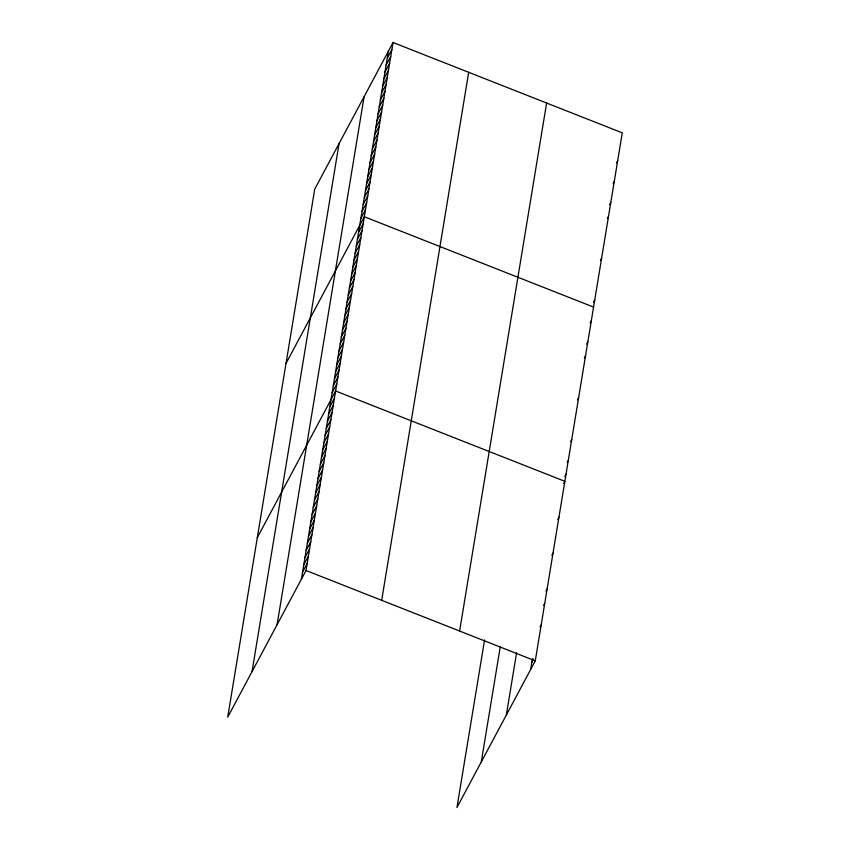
<?xml version="1.0" encoding="UTF-8"?>
<svg xmlns="http://www.w3.org/2000/svg" width="850" height="850" viewBox="0 0 850 850"><rect width="100%" height="100%" fill="white"/><g stroke="black" fill="none" stroke-linecap="round" stroke-linejoin="round"><path stroke-width="1.27" d="M252.046 671.628L339.054 143.607M277.1 624.707L364.098 96.688M301.41 579.169L388.418 51.149M393.04 42.5L314.734 189.146L227.726 717.156L306.032 570.509L393.04 42.5L622.274 132.844L535.266 660.854L456.96 807.5L484.574 639.944M381.682 600.323L468.679 72.314M459.616 631.04L546.624 103.031M481.281 761.961L500.214 647.062M506.334 715.041L516.587 652.811M530.644 669.503L532.419 658.739M387.271 58.119L391.892 49.47M386.123 65.089L390.745 56.44M384.976 72.059L389.587 63.41M383.817 79.029L388.439 70.38M382.67 85.999L387.292 77.35M381.522 92.969L386.144 84.32M380.375 99.939L384.997 91.29M379.228 106.909L383.849 98.26M378.08 113.879L382.702 105.23M376.933 120.849L381.554 112.2M375.785 127.819L380.407 119.17M374.638 134.789L379.259 126.14M373.49 141.759L378.112 133.11M372.342 148.729L376.954 140.08M371.184 155.699L375.806 147.05M370.037 162.669L374.659 154.02M368.889 169.639L373.511 160.99M367.742 176.609L372.364 167.96M366.594 183.579L371.216 174.93M365.447 190.549L370.069 181.9M364.299 197.519L368.921 188.87M363.152 204.489L367.774 195.84M362.004 211.459L366.626 202.81M360.857 218.429L365.479 209.769M286.025 363.396L364.321 216.739L593.555 307.084M358.551 232.369L363.173 223.709M357.404 239.339L362.026 230.679M356.256 246.309L360.878 237.649M355.109 253.279L359.731 244.619M353.961 260.249L358.583 251.589M352.814 267.219L357.436 258.559M351.666 274.189L356.288 265.529M350.519 281.159L355.141 272.499M349.371 288.129L353.993 279.469M348.224 295.099L352.835 286.439M347.076 302.069L351.688 293.409M345.918 309.039L350.54 300.379M344.771 316.009L349.392 307.349M343.623 322.979L348.245 314.319M342.476 329.949L347.098 321.289M341.328 336.919L345.95 328.259M340.181 343.889L344.803 335.229M339.033 350.859L343.655 342.199M337.886 357.829L342.507 349.169M336.738 364.799L341.36 356.139M335.591 371.758L340.202 363.109M334.443 378.728L339.054 370.079M333.285 385.698L337.907 377.049M332.138 392.668L336.759 384.019M257.306 537.636L335.612 390.989L564.846 481.323L563.688 483.491M329.811 406.821L334.433 398.172M328.621 414.003L333.243 405.354M327.441 421.186L332.063 412.526M326.262 428.368L330.884 419.709M325.072 435.551L329.694 426.891M323.892 442.733L328.514 434.074M322.713 449.905L327.335 441.256M321.523 457.087L326.145 448.439M320.344 464.27L324.966 455.621M319.164 471.453L323.776 462.793M317.974 478.635L322.596 469.976M316.795 485.817L321.417 477.158M315.605 493L320.227 484.341M314.426 500.172L319.047 491.523M313.246 507.354L317.868 498.706M312.056 514.537L316.678 505.888M310.877 521.719L315.499 513.06M309.697 528.902L314.319 520.242M308.507 536.084L313.129 527.425M307.328 543.267L311.95 534.608M306.149 550.439L310.76 541.79M304.959 557.621L309.581 548.972M303.779 564.804L308.401 556.155M302.589 571.986L307.211 563.327M616.526 162.881L617.674 160.714M613.073 183.791L614.231 181.624M609.631 204.701L610.789 202.534M607.336 218.641L608.494 216.474M600.44 260.461L601.598 258.294M593.555 302.281L594.713 300.114M590.112 323.191L591.26 321.024M586.659 344.101L587.817 341.934M584.364 358.031L585.523 355.874M577.469 399.851L578.627 397.694M570.584 441.671L571.742 439.514M567.141 462.581L568.289 460.424M564.836 476.521L565.994 474.353M557.781 519.392L558.928 517.236M551.862 555.305L553.01 553.138M545.944 591.207L547.102 589.039M543.575 605.572L544.733 603.404M540.026 627.109L541.184 624.952M531.824 662.331L533.566 659.079M306.032 570.509L535.266 660.854"/></g></svg>
